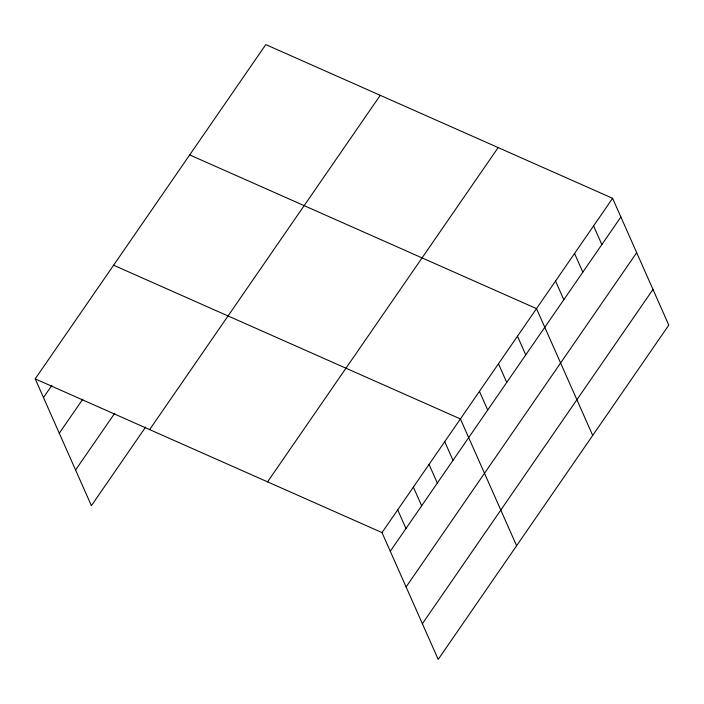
<?xml version="1.0" encoding="UTF-8"?>
<svg xmlns="http://www.w3.org/2000/svg" width="704" height="704" viewBox="0 0 704 704"><rect width="100%" height="100%" fill="white"/><g stroke="black" fill="none" stroke-linecap="round" stroke-linejoin="round"><path stroke-width="1.06" d="M35.2 378.875L265.795 44.598L612.603 198.308L668.8 325.125L438.205 659.402L382.008 532.585L35.2 378.875L91.397 505.692L145.675 427.002M43.472 397.549L51.92 385.317M59.286 433.242L82.808 399.142M75.583 469.999L114.787 413.178M149.644 429.598L380.248 95.33M267.564 481.862L498.159 147.585M382.008 532.585L612.603 198.308M390.28 551.267L620.884 216.99M406.094 586.951L636.698 252.674M422.391 623.718L652.986 289.441M189.702 154.915L536.51 308.625L592.706 435.433M113.599 265.223L460.407 418.933L516.604 545.741M593.578 225.887L601.858 244.57M574.552 253.466L582.833 272.14M555.535 281.046L563.807 299.719M517.484 336.204L525.756 354.878M498.458 363.774L506.739 382.457M479.433 391.354L487.714 410.036M444.726 441.663L453.006 460.337M429.053 464.394L437.325 483.067M413.371 487.124L421.643 505.806M397.69 509.854L405.962 528.537"/></g></svg>
